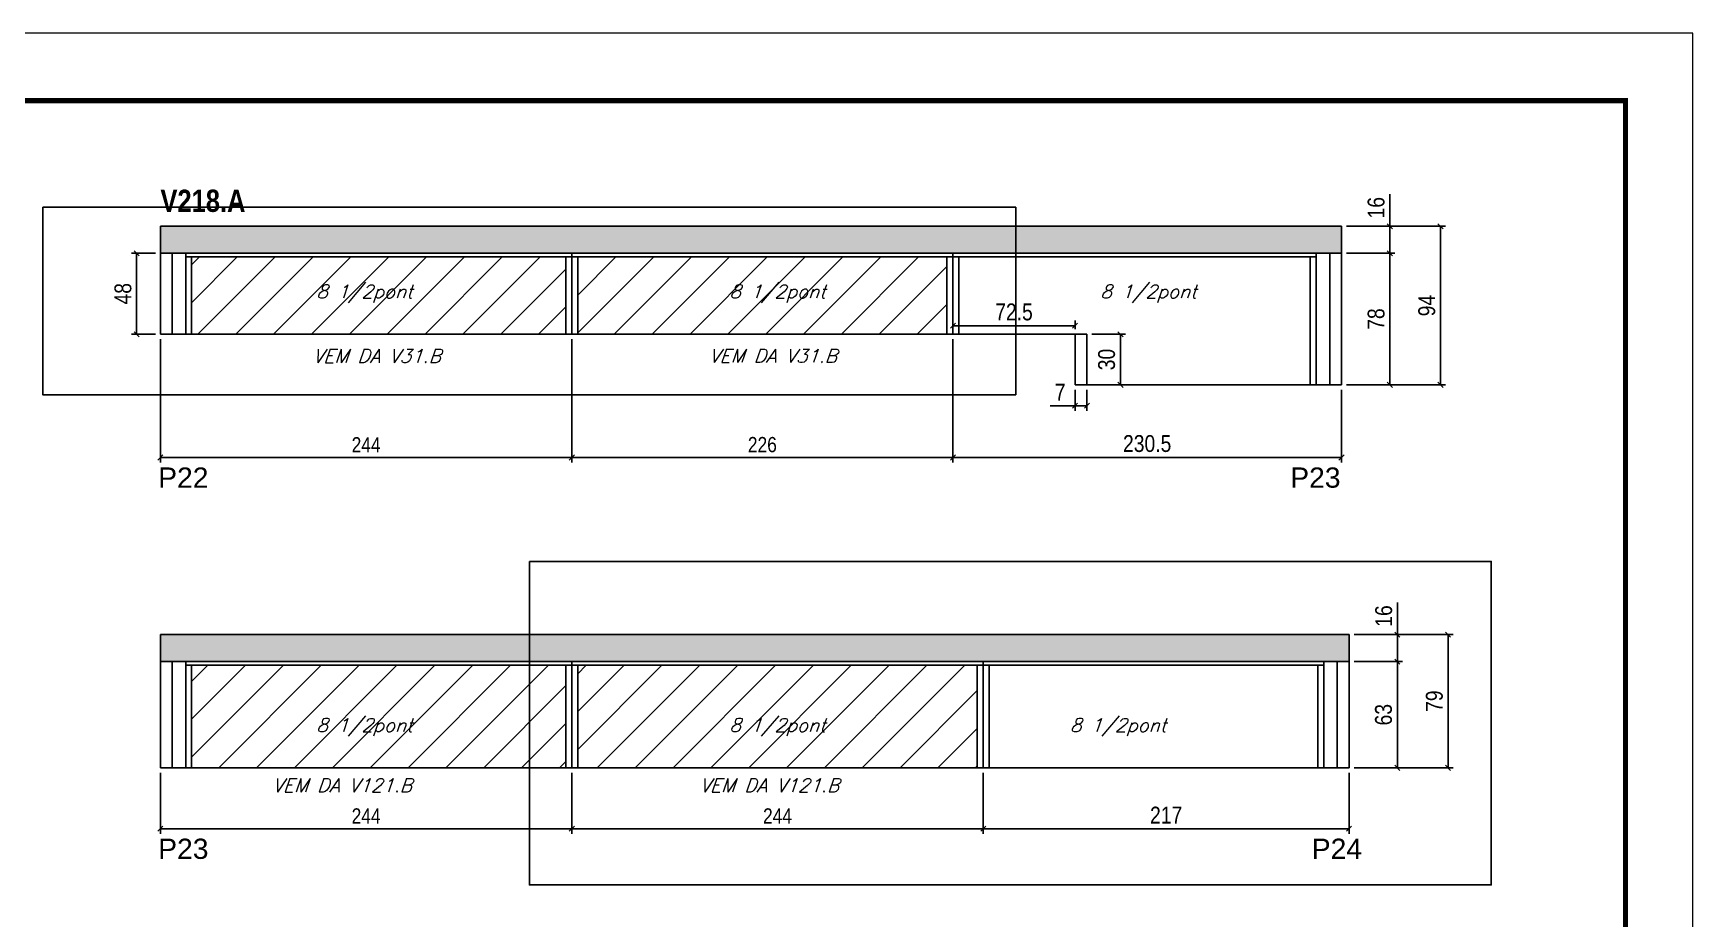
# Model space of a CAD drawing. Extents: x 2603 to 22413, y 1253 to 30260.
# Drawn here: x 7872 to 8856, y 23601 to 24126 of the extents above; entities that cross this region are included whole.
import ezdxf

# ---------------------------------------------------------------- set-up
doc = ezdxf.new("R2010")
doc.units = 0
doc.linetypes.add('DASHED', pattern=[0.75, 0.5, -0.25])
doc.linetypes.add('HIDDEN', pattern=[0.375, 0.25, -0.125])
for name, color, linetype in [('5', 5, 'Continuous'), ('COTA', 241, 'Continuous'), ('NOMENCLATURA', 7, 'Continuous'), ('Painéis', 200, 'Continuous'), ('SARR_2.2x7', 40, 'Continuous'), ('SARR_3.5x7', 81, 'Continuous'), ('texto', 7, 'Continuous')]:
    doc.layers.add(name, color=color, linetype=linetype)
for name, color, linetype, lineweight in [('Folhas', 255, 'Continuous', 9), ('Hachura', 251, 'Continuous', 9), ('SARRAFO DE PRESSAO', 251, 'DASHED', 9)]:
    doc.layers.add(name, color=color, linetype=linetype, lineweight=lineweight)
doc.styles.add('COTA TECNICA', font='techl___.ttf', dxfattribs={"height": 10})
doc.styles.add('COTA TECNICA-50', font='techl___.ttf', dxfattribs={"height": 9})
doc.styles.add('Romans', font='romans.shx')
doc.styles.get("Standard").update_dxf_attribs({"font": 'arial.ttf'})
doc.styles.add('TECNICA', font='techb___.ttf', dxfattribs={"height": 10})
doc.dimstyles.new('COTA PAINEL-50', dxfattribs={"dimtxt": 9, "dimasz": 3, "dimexe": 3, "dimexo": 3, "dimgap": 3, "dimtad": 1, "dimdec": 1, "dimzin": 12, "dimdsep": 46, "dimtxsty": 'COTA TECNICA-50', "dimblk1": 'OBLIQUE', "dimblk2": 'OBLIQUE', "dimsah": 1, "dimcen": 0.9, "dimclrd": 4, "dimclre": 4, "dimclrt": 240, "dimadec": 1, "dimazin": 3, "dimtfac": 1, "dimtdec": 1, "dimtmove": 0, "dimatfit": 3, "dimfxl": 1, "dimtolj": 1, "dimtzin": 12, "dimarcsym": 0})
doc.dimstyles.new('PAINEL', dxfattribs={"dimtxt": 10, "dimasz": 3, "dimexe": 3, "dimexo": 3, "dimgap": 3, "dimtad": 1, "dimdec": 1, "dimzin": 12, "dimdsep": 46, "dimtxsty": 'COTA TECNICA', "dimblk1": 'OBLIQUE', "dimblk2": 'OBLIQUE', "dimsah": 1, "dimcen": 0.9, "dimclrd": 4, "dimclre": 4, "dimclrt": 240, "dimadec": 1, "dimazin": 3, "dimtfac": 1, "dimtdec": 1, "dimtmove": 0, "dimatfit": 3, "dimfxl": 1, "dimtolj": 1, "dimtzin": 12, "dimarcsym": 0})
pattern_1 = [(45, (-126418.031, -5371.03), (-11.2253202, 11.2253202), [])]

# ---------------------------------------------------------------- blocks, each defined once
blk = doc.blocks.new('9999999999')
at = {"layer": 'Folhas'}
blk.add_lwpolyline([(98138.98, 34190.21), (99623.98, 34190.21), (99623.98, 35240.21), (98138.98, 35240.21)], close=True, dxfattribs=at)
at = {"layer": 'Folhas', "color": 30, "const_width": 3}
blk.add_lwpolyline([(98213.98, 34230.21), (99583.98, 34230.21), (99583.98, 35200.21), (98213.98, 35200.21)], close=True, dxfattribs=at)
blk = doc.blocks.new('_Oblique')
at = {"color": 0, "linetype": 'ByBlock', "lineweight": -2}
blk.add_line((-0.5, -0.5), (0.5, 0.5), dxfattribs=at)
blk = doc.blocks.new('*D470')
at = {"layer": 'COTA', "color": 4, "linetype": 'ByBlock', "lineweight": -2, "transparency": 16777216}
for p, q in [((8191.6, 23944.84), (8191.6, 23871.76)), ((8417.6, 23944.84), (8417.6, 23871.76)), ((8417.6, 23874.76), (8191.6, 23874.76))]:
    blk.add_line(p, q, dxfattribs=at)
at = {"layer": 'Defpoints', "color": 0, "linetype": 'ByBlock', "transparency": 16777216}
for p in [(8191.6, 23947.84), (8417.6, 23947.84), (8191.6, 23874.76)]:
    blk.add_point(p, dxfattribs=at)
at = {"layer": 'COTA', "color": 4, "linetype": 'ByBlock', "lineweight": -2, "transparency": 16777216, "xscale": 3, "yscale": 3, "zscale": 3, "rotation": 180}
blk.add_blockref('_Oblique', (8191.6, 23874.76), dxfattribs=at)
at = {"layer": 'COTA', "color": 4, "linetype": 'ByBlock', "lineweight": -2, "transparency": 16777216, "xscale": 3, "yscale": 3, "zscale": 3}
blk.add_blockref('_Oblique', (8417.6, 23874.76), dxfattribs=at)
at = {"layer": 'COTA', "color": 240, "linetype": 'ByBlock', "transparency": 16777216, "insert": (8304.6, 23882.35), "char_height": 9, "attachment_point": 5, "style": 'COTA TECNICA-50'}
blk.add_mtext('\\A1;226', dxfattribs=at)
blk = doc.blocks.new('*D2564')
at = {"layer": 'COTA', "color": 4, "linetype": 'ByBlock', "lineweight": -2, "transparency": 16777216}
for p, q in [((7947.6, 23944.84), (7947.6, 23871.76)), ((8191.6, 23944.84), (8191.6, 23871.76)), ((8191.6, 23874.76), (7947.6, 23874.76))]:
    blk.add_line(p, q, dxfattribs=at)
at = {"layer": 'Defpoints', "color": 0, "linetype": 'ByBlock', "transparency": 16777216}
for p in [(7947.6, 23947.84), (8191.6, 23947.84), (7947.6, 23874.76)]:
    blk.add_point(p, dxfattribs=at)
at = {"layer": 'COTA', "color": 4, "linetype": 'ByBlock', "lineweight": -2, "transparency": 16777216, "xscale": 3, "yscale": 3, "zscale": 3, "rotation": 180}
blk.add_blockref('_Oblique', (7947.6, 23874.76), dxfattribs=at)
at = {"layer": 'COTA', "color": 4, "linetype": 'ByBlock', "lineweight": -2, "transparency": 16777216, "xscale": 3, "yscale": 3, "zscale": 3}
blk.add_blockref('_Oblique', (8191.6, 23874.76), dxfattribs=at)
at = {"layer": 'COTA', "color": 240, "linetype": 'ByBlock', "transparency": 16777216, "insert": (8069.6, 23882.32), "char_height": 9, "attachment_point": 5, "style": 'COTA TECNICA-50'}
blk.add_mtext('\\A1;244', dxfattribs=at)
blk = doc.blocks.new('*D2565')
at = {"layer": 'COTA', "color": 4, "linetype": 'ByBlock', "lineweight": -2, "transparency": 16777216}
for p, q in [((8651.1, 23995.84), (8679.76, 23995.84)), ((8676.76, 23995.84), (8676.76, 23917.84)), ((8651.1, 23917.84), (8679.76, 23917.84))]:
    blk.add_line(p, q, dxfattribs=at)
at = {"layer": 'Defpoints', "color": 0, "linetype": 'ByBlock', "transparency": 16777216}
for p in [(8648.1, 23995.84), (8648.1, 23917.84), (8676.76, 23917.84)]:
    blk.add_point(p, dxfattribs=at)
at = {"layer": 'COTA', "color": 4, "linetype": 'ByBlock', "lineweight": -2, "transparency": 16777216, "xscale": 3, "yscale": 3, "zscale": 3}
for p, rotation in [((8676.76, 23995.84), 90), ((8676.76, 23917.84), 270)]:
    blk.add_blockref('_Oblique', p, dxfattribs=dict(at, rotation=rotation))
at = {"layer": 'COTA', "color": 240, "linetype": 'ByBlock', "transparency": 16777216, "insert": (8668.66, 23956.84), "char_height": 10, "attachment_point": 5, "rotation": 90, "style": 'COTA TECNICA'}
blk.add_mtext('\\A1;78', dxfattribs=at)
blk = doc.blocks.new('*D2566')
at = {"layer": 'COTA', "color": 4, "linetype": 'ByBlock', "lineweight": -2, "transparency": 16777216}
for p, q in [((8676.76, 24011.84), (8676.76, 24030.86)), ((8651.1, 24011.84), (8679.76, 24011.84)), ((8676.76, 23995.84), (8676.76, 24011.84)), ((8651.1, 23995.84), (8679.76, 23995.84))]:
    blk.add_line(p, q, dxfattribs=at)
at = {"layer": 'Defpoints', "color": 0, "linetype": 'ByBlock', "transparency": 16777216}
for p in [(8648.1, 24011.84), (8676.76, 24011.84), (8648.1, 23995.84)]:
    blk.add_point(p, dxfattribs=at)
at = {"layer": 'COTA', "color": 4, "linetype": 'ByBlock', "lineweight": -2, "transparency": 16777216, "xscale": 3, "yscale": 3, "zscale": 3}
for p, rotation in [((8676.76, 24011.84), 90), ((8676.76, 23995.84), 270)]:
    blk.add_blockref('_Oblique', p, dxfattribs=dict(at, rotation=rotation))
at = {"layer": 'COTA', "color": 240, "linetype": 'ByBlock', "transparency": 16777216, "insert": (8668.66, 24022.85), "char_height": 10, "attachment_point": 5, "rotation": 90, "style": 'COTA TECNICA'}
blk.add_mtext('\\A1;16', dxfattribs=at)
blk = doc.blocks.new('*D2567')
at = {"layer": 'COTA', "color": 4, "linetype": 'ByBlock', "lineweight": -2, "transparency": 16777216}
for p, q in [((8651.1, 24011.84), (8709.81, 24011.84)), ((8706.81, 23917.84), (8706.81, 24011.84)), ((8651.1, 23917.84), (8709.81, 23917.84))]:
    blk.add_line(p, q, dxfattribs=at)
at = {"layer": 'Defpoints', "color": 0, "linetype": 'ByBlock', "transparency": 16777216}
for p in [(8648.1, 24011.84), (8706.81, 24011.84), (8648.1, 23917.84)]:
    blk.add_point(p, dxfattribs=at)
at = {"layer": 'COTA', "color": 4, "linetype": 'ByBlock', "lineweight": -2, "transparency": 16777216, "xscale": 3, "yscale": 3, "zscale": 3}
for p, rotation in [((8706.81, 24011.84), 90), ((8706.81, 23917.84), 270)]:
    blk.add_blockref('_Oblique', p, dxfattribs=dict(at, rotation=rotation))
at = {"layer": 'COTA', "color": 240, "linetype": 'ByBlock', "transparency": 16777216, "insert": (8698.71, 23964.84), "char_height": 10, "attachment_point": 5, "rotation": 90, "style": 'COTA TECNICA'}
blk.add_mtext('\\A1;94', dxfattribs=at)
blk = doc.blocks.new('*D2545')
at = {"layer": 'COTA', "color": 4, "linetype": 'ByBlock', "lineweight": -2, "transparency": 16777216}
for p, q in [((8417.6, 23944.84), (8417.6, 23871.76)), ((8648.1, 23914.84), (8648.1, 23871.76)), ((8417.6, 23874.76), (8648.1, 23874.76))]:
    blk.add_line(p, q, dxfattribs=at)
at = {"layer": 'Defpoints', "color": 0, "linetype": 'ByBlock', "transparency": 16777216}
for p in [(8417.6, 23947.84), (8648.1, 23917.84), (8648.1, 23874.76)]:
    blk.add_point(p, dxfattribs=at)
at = {"layer": 'COTA', "color": 4, "linetype": 'ByBlock', "lineweight": -2, "transparency": 16777216, "xscale": 3, "yscale": 3, "zscale": 3, "rotation": 180}
blk.add_blockref('_Oblique', (8417.6, 23874.76), dxfattribs=at)
at = {"layer": 'COTA', "color": 4, "linetype": 'ByBlock', "lineweight": -2, "transparency": 16777216, "xscale": 3, "yscale": 3, "zscale": 3}
blk.add_blockref('_Oblique', (8648.1, 23874.76), dxfattribs=at)
at = {"layer": 'COTA', "color": 240, "linetype": 'ByBlock', "transparency": 16777216, "insert": (8532.85, 23882.98), "char_height": 10, "attachment_point": 5, "style": 'COTA TECNICA'}
blk.add_mtext('\\A1;230.5', dxfattribs=at)
blk = doc.blocks.new('*D2546')
at = {"layer": 'COTA', "color": 4, "linetype": 'ByBlock', "lineweight": -2, "transparency": 16777216}
for p, q in [((8490.1, 23914.84), (8490.1, 23902.44)), ((8497.1, 23914.84), (8497.1, 23902.44)), ((8490.1, 23905.44), (8475.36, 23905.44)), ((8497.1, 23905.44), (8490.1, 23905.44))]:
    blk.add_line(p, q, dxfattribs=at)
at = {"layer": 'Defpoints', "color": 0, "linetype": 'ByBlock', "transparency": 16777216}
for p in [(8490.1, 23917.84), (8497.1, 23917.84), (8490.1, 23905.44)]:
    blk.add_point(p, dxfattribs=at)
at = {"layer": 'COTA', "color": 4, "linetype": 'ByBlock', "lineweight": -2, "transparency": 16777216, "xscale": 3, "yscale": 3, "zscale": 3, "rotation": 180}
blk.add_blockref('_Oblique', (8490.1, 23905.44), dxfattribs=at)
at = {"layer": 'COTA', "color": 4, "linetype": 'ByBlock', "lineweight": -2, "transparency": 16777216, "xscale": 3, "yscale": 3, "zscale": 3}
blk.add_blockref('_Oblique', (8497.1, 23905.44), dxfattribs=at)
at = {"layer": 'COTA', "color": 240, "linetype": 'ByBlock', "transparency": 16777216, "insert": (8481.23, 23913.52), "char_height": 10, "attachment_point": 5, "style": 'COTA TECNICA'}
blk.add_mtext('\\A1;7', dxfattribs=at)
blk = doc.blocks.new('*D469')
at = {"layer": 'COTA', "color": 4, "linetype": 'ByBlock', "lineweight": -2, "transparency": 16777216}
for p, q in [((8191.6, 23687.8), (8191.6, 23651.71)), ((8435.6, 23687.8), (8435.6, 23651.71)), ((8435.6, 23654.71), (8191.6, 23654.71))]:
    blk.add_line(p, q, dxfattribs=at)
at = {"layer": 'Defpoints', "color": 0, "linetype": 'ByBlock', "transparency": 16777216}
for p in [(8191.6, 23690.8), (8435.6, 23690.8), (8191.6, 23654.71)]:
    blk.add_point(p, dxfattribs=at)
at = {"layer": 'COTA', "color": 4, "linetype": 'ByBlock', "lineweight": -2, "transparency": 16777216, "xscale": 3, "yscale": 3, "zscale": 3, "rotation": 180}
blk.add_blockref('_Oblique', (8191.6, 23654.71), dxfattribs=at)
at = {"layer": 'COTA', "color": 4, "linetype": 'ByBlock', "lineweight": -2, "transparency": 16777216, "xscale": 3, "yscale": 3, "zscale": 3}
blk.add_blockref('_Oblique', (8435.6, 23654.71), dxfattribs=at)
at = {"layer": 'COTA', "color": 240, "linetype": 'ByBlock', "transparency": 16777216, "insert": (8313.6, 23662.27), "char_height": 9, "attachment_point": 5, "style": 'COTA TECNICA-50'}
blk.add_mtext('\\A1;244', dxfattribs=at)
blk = doc.blocks.new('*D2547')
at = {"layer": 'COTA', "color": 4, "linetype": 'ByBlock', "lineweight": -2, "transparency": 16777216}
for p, q in [((7947.6, 23687.8), (7947.6, 23651.71)), ((8191.6, 23687.8), (8191.6, 23651.71)), ((8191.6, 23654.71), (7947.6, 23654.71))]:
    blk.add_line(p, q, dxfattribs=at)
at = {"layer": 'Defpoints', "color": 0, "linetype": 'ByBlock', "transparency": 16777216}
for p in [(7947.6, 23690.8), (8191.6, 23690.8), (7947.6, 23654.71)]:
    blk.add_point(p, dxfattribs=at)
at = {"layer": 'COTA', "color": 4, "linetype": 'ByBlock', "lineweight": -2, "transparency": 16777216, "xscale": 3, "yscale": 3, "zscale": 3, "rotation": 180}
blk.add_blockref('_Oblique', (7947.6, 23654.71), dxfattribs=at)
at = {"layer": 'COTA', "color": 4, "linetype": 'ByBlock', "lineweight": -2, "transparency": 16777216, "xscale": 3, "yscale": 3, "zscale": 3}
blk.add_blockref('_Oblique', (8191.6, 23654.71), dxfattribs=at)
at = {"layer": 'COTA', "color": 240, "linetype": 'ByBlock', "transparency": 16777216, "insert": (8069.6, 23662.27), "char_height": 9, "attachment_point": 5, "style": 'COTA TECNICA-50'}
blk.add_mtext('\\A1;244', dxfattribs=at)
blk = doc.blocks.new('*D2548')
at = {"layer": 'COTA', "color": 4, "linetype": 'ByBlock', "lineweight": -2, "transparency": 16777216}
for p, q in [((8435.6, 23687.8), (8435.6, 23651.71)), ((8652.6, 23687.8), (8652.6, 23651.71)), ((8435.6, 23654.71), (8652.6, 23654.71))]:
    blk.add_line(p, q, dxfattribs=at)
at = {"layer": 'Defpoints', "color": 0, "linetype": 'ByBlock', "transparency": 16777216}
for p in [(8435.6, 23690.8), (8652.6, 23690.8), (8652.6, 23654.71)]:
    blk.add_point(p, dxfattribs=at)
at = {"layer": 'COTA', "color": 4, "linetype": 'ByBlock', "lineweight": -2, "transparency": 16777216, "xscale": 3, "yscale": 3, "zscale": 3, "rotation": 180}
blk.add_blockref('_Oblique', (8435.6, 23654.71), dxfattribs=at)
at = {"layer": 'COTA', "color": 4, "linetype": 'ByBlock', "lineweight": -2, "transparency": 16777216, "xscale": 3, "yscale": 3, "zscale": 3}
blk.add_blockref('_Oblique', (8652.6, 23654.71), dxfattribs=at)
at = {"layer": 'COTA', "color": 240, "linetype": 'ByBlock', "transparency": 16777216, "insert": (8544.1, 23662.78), "char_height": 10, "attachment_point": 5, "style": 'COTA TECNICA'}
blk.add_mtext('\\A1;217', dxfattribs=at)
blk = doc.blocks.new('*D2549')
at = {"layer": 'COTA', "color": 4, "linetype": 'ByBlock', "lineweight": -2, "transparency": 16777216}
for p, q in [((8655.6, 23753.8), (8684.26, 23753.8)), ((8681.26, 23753.8), (8681.26, 23690.8)), ((8655.6, 23690.8), (8684.26, 23690.8))]:
    blk.add_line(p, q, dxfattribs=at)
at = {"layer": 'Defpoints', "color": 0, "linetype": 'ByBlock', "transparency": 16777216}
for p in [(8652.6, 23753.8), (8652.6, 23690.8), (8681.26, 23690.8)]:
    blk.add_point(p, dxfattribs=at)
at = {"layer": 'COTA', "color": 4, "linetype": 'ByBlock', "lineweight": -2, "transparency": 16777216, "xscale": 3, "yscale": 3, "zscale": 3}
for p, rotation in [((8681.26, 23753.8), 90), ((8681.26, 23690.8), 270)]:
    blk.add_blockref('_Oblique', p, dxfattribs=dict(at, rotation=rotation))
at = {"layer": 'COTA', "color": 240, "linetype": 'ByBlock', "transparency": 16777216, "insert": (8673.04, 23722.3), "char_height": 10, "attachment_point": 5, "rotation": 90, "style": 'COTA TECNICA'}
blk.add_mtext('\\A1;63', dxfattribs=at)
blk = doc.blocks.new('*D2550')
at = {"layer": 'COTA', "color": 4, "linetype": 'ByBlock', "lineweight": -2, "transparency": 16777216}
for p, q in [((8681.26, 23769.8), (8681.26, 23788.81)), ((8655.6, 23769.8), (8684.26, 23769.8)), ((8681.26, 23753.8), (8681.26, 23769.8)), ((8655.6, 23753.8), (8684.26, 23753.8))]:
    blk.add_line(p, q, dxfattribs=at)
at = {"layer": 'Defpoints', "color": 0, "linetype": 'ByBlock', "transparency": 16777216}
for p in [(8652.6, 23769.8), (8681.26, 23769.8), (8652.6, 23753.8)]:
    blk.add_point(p, dxfattribs=at)
at = {"layer": 'COTA', "color": 4, "linetype": 'ByBlock', "lineweight": -2, "transparency": 16777216, "xscale": 3, "yscale": 3, "zscale": 3}
for p, rotation in [((8681.26, 23769.8), 90), ((8681.26, 23753.8), 270)]:
    blk.add_blockref('_Oblique', p, dxfattribs=dict(at, rotation=rotation))
at = {"layer": 'COTA', "color": 240, "linetype": 'ByBlock', "transparency": 16777216, "insert": (8673.16, 23780.8), "char_height": 10, "attachment_point": 5, "rotation": 90, "style": 'COTA TECNICA'}
blk.add_mtext('\\A1;16', dxfattribs=at)
blk = doc.blocks.new('*D2551')
at = {"layer": 'COTA', "color": 4, "linetype": 'ByBlock', "lineweight": -2, "transparency": 16777216}
for p, q in [((8655.6, 23769.8), (8714.31, 23769.8)), ((8711.31, 23690.8), (8711.31, 23769.8)), ((8655.6, 23690.8), (8714.31, 23690.8))]:
    blk.add_line(p, q, dxfattribs=at)
at = {"layer": 'Defpoints', "color": 0, "linetype": 'ByBlock', "transparency": 16777216}
for p in [(8652.6, 23769.8), (8711.31, 23769.8), (8652.6, 23690.8)]:
    blk.add_point(p, dxfattribs=at)
at = {"layer": 'COTA', "color": 4, "linetype": 'ByBlock', "lineweight": -2, "transparency": 16777216, "xscale": 3, "yscale": 3, "zscale": 3}
for p, rotation in [((8711.31, 23769.8), 90), ((8711.31, 23690.8), 270)]:
    blk.add_blockref('_Oblique', p, dxfattribs=dict(at, rotation=rotation))
at = {"layer": 'COTA', "color": 240, "linetype": 'ByBlock', "transparency": 16777216, "insert": (8703.21, 23730.3), "char_height": 10, "attachment_point": 5, "rotation": 90, "style": 'COTA TECNICA'}
blk.add_mtext('\\A1;79', dxfattribs=at)
blk = doc.blocks.new('*D2636')
at = {"layer": 'COTA', "color": 4, "linetype": 'ByBlock', "lineweight": -2, "transparency": 16777216}
for p, q in [((8417.6, 23951.15), (8417.6, 23955.89)), ((8417.6, 23952.89), (8490.1, 23952.89)), ((8490.1, 23950.84), (8490.1, 23955.89))]:
    blk.add_line(p, q, dxfattribs=at)
at = {"layer": 'Defpoints', "color": 0, "linetype": 'ByBlock', "transparency": 16777216}
for p in [(8490.1, 23952.89), (8417.6, 23948.15), (8490.1, 23947.84)]:
    blk.add_point(p, dxfattribs=at)
at = {"layer": 'COTA', "color": 4, "linetype": 'ByBlock', "lineweight": -2, "transparency": 16777216, "xscale": 3, "yscale": 3, "zscale": 3, "rotation": 180}
blk.add_blockref('_Oblique', (8417.6, 23952.89), dxfattribs=at)
at = {"layer": 'COTA', "color": 4, "linetype": 'ByBlock', "lineweight": -2, "transparency": 16777216, "xscale": 3, "yscale": 3, "zscale": 3}
blk.add_blockref('_Oblique', (8490.1, 23952.89), dxfattribs=at)
at = {"layer": 'COTA', "color": 240, "linetype": 'ByBlock', "transparency": 16777216, "insert": (8453.85, 23961), "char_height": 10, "attachment_point": 5, "style": 'COTA TECNICA'}
blk.add_mtext('\\A1;72.5', dxfattribs=at)
blk = doc.blocks.new('*D2637')
at = {"layer": 'COTA', "color": 4, "linetype": 'ByBlock', "lineweight": -2, "transparency": 16777216}
for p, q in [((8500.1, 23947.84), (8520.04, 23947.84)), ((8517.04, 23947.84), (8517.04, 23917.84)), ((8500.1, 23917.84), (8520.04, 23917.84))]:
    blk.add_line(p, q, dxfattribs=at)
at = {"layer": 'Defpoints', "color": 0, "linetype": 'ByBlock', "transparency": 16777216}
for p in [(8497.1, 23947.84), (8497.1, 23917.84), (8517.04, 23917.84)]:
    blk.add_point(p, dxfattribs=at)
at = {"layer": 'COTA', "color": 4, "linetype": 'ByBlock', "lineweight": -2, "transparency": 16777216, "xscale": 3, "yscale": 3, "zscale": 3}
for p, rotation in [((8517.04, 23947.84), 90), ((8517.04, 23917.84), 270)]:
    blk.add_blockref('_Oblique', p, dxfattribs=dict(at, rotation=rotation))
at = {"layer": 'COTA', "color": 240, "linetype": 'ByBlock', "transparency": 16777216, "insert": (8508.82, 23932.84), "char_height": 10, "attachment_point": 5, "rotation": 90, "style": 'COTA TECNICA'}
blk.add_mtext('\\A1;30', dxfattribs=at)
blk = doc.blocks.new('*D1605')
at = {"layer": 'COTA', "color": 4, "linetype": 'ByBlock', "lineweight": -2, "transparency": 16777216}
for p, q in [((7944.6, 23995.84), (7930.48, 23995.84)), ((7933.48, 23947.84), (7933.48, 23995.84)), ((7944.6, 23947.84), (7930.48, 23947.84))]:
    blk.add_line(p, q, dxfattribs=at)
at = {"layer": 'Defpoints', "color": 0, "linetype": 'ByBlock', "transparency": 16777216}
for p in [(7933.48, 23995.84), (7947.6, 23995.84), (7947.6, 23947.84)]:
    blk.add_point(p, dxfattribs=at)
at = {"layer": 'COTA', "color": 4, "linetype": 'ByBlock', "lineweight": -2, "transparency": 16777216, "xscale": 3, "yscale": 3, "zscale": 3}
for p, rotation in [((7933.48, 23995.84), 90), ((7933.48, 23947.84), 270)]:
    blk.add_blockref('_Oblique', p, dxfattribs=dict(at, rotation=rotation))
at = {"layer": 'COTA', "color": 240, "linetype": 'ByBlock', "transparency": 16777216, "insert": (7925.39, 23971.84), "char_height": 10, "attachment_point": 5, "rotation": 90, "style": 'COTA TECNICA'}
blk.add_mtext('\\A1;48', dxfattribs=at)

msp = doc.modelspace()

# ---------------------------------------------------------------- hatches: boundary and pattern name
at = {"layer": 'COTA', "linetype": 'ByBlock'}
h = msp.add_hatch(dxfattribs=at)
h.set_pattern_fill('AR-CONC', color=256, scale=0.03)
h.set_pattern_definition([(50, (-124733.9774, -8642.139), (5.46554007, -0.47817257), [0.5715, -6.2865]), (355, (-124733.9774, -8642.139), (-1.05730264, 5.73170536), [0.4572, -5.02921753]), (100.4514447, (-124733.522, -8642.1787), (4.40823741, 5.25353256), [0.48570026, -5.34270734]), (46.1842, (-124733.9774, -8640.615), (8.13237123, -1.26126984), [0.85725, -9.42975]), (96.6355576, (-124733.3, -8640.72), (7.122124, 7.42278374), [0.7285507, -8.01406824]), (351.184151, (-124733.977, -8640.615), (7.122124, 7.42278374), [0.685799, -7.54379196]), (21, (-124733.2154, -8640.996), (4.54843174, -3.06795595), [0.5715, -6.2865]), (326, (-124733.2154, -8640.996), (1.85406085, 5.52563898), [0.4572, -5.0292]), (71.451445, (-124732.8363, -8641.2515), (6.40249258, 2.45768307), [0.48570026, -5.34269813]), (37.5, (-124733.9774, -8642.1388), (0.092658098, 2.536651166), [0, -4.96824, 0, -5.1054, 0, -5.04825]), (7.5, (-124733.9774, -8642.1388), (2.004589875, 3.005417245), [0, -2.91084, 0, -4.85394, 0, -1.92405]), (327.5, (-124735.6766, -8642.1388), (4.067717855, -0.17186232), [0, -1.905, 0, -5.9436, 0, -7.8867]), (317.5, (-124736.4386, -8642.139), (4.44387544, 0.76279473), [0, -2.4765, 0, -3.94716, 0, -5.6007])])
h.paths.add_polyline_path([(7947.6, 24011.84), (7947.6, 23995.84), (8648.1, 23995.84), (8648.1, 24011.84)])
h = msp.add_hatch(dxfattribs=at)
h.set_pattern_fill('AR-CONC', color=256, scale=0.03)
h.set_pattern_definition([(50, (-124760.9774, -8884.186), (5.46554007, -0.47817257), [0.5715, -6.2865]), (355, (-124760.9774, -8884.186), (-1.05730264, 5.73170536), [0.4572, -5.02921753]), (100.4514447, (-124760.522, -8884.226), (4.40823741, 5.25353256), [0.48570026, -5.34270734]), (46.1842, (-124760.9774, -8882.662), (8.13237123, -1.26126984), [0.85725, -9.42975]), (96.6355576, (-124760.3, -8882.767), (7.122124, 7.42278374), [0.7285507, -8.01406824]), (351.184151, (-124760.977, -8882.662), (7.122124, 7.42278374), [0.685799, -7.54379196]), (21, (-124760.2154, -8883.043), (4.54843174, -3.06795595), [0.5715, -6.2865]), (326, (-124760.2154, -8883.043), (1.85406085, 5.52563898), [0.4572, -5.0292]), (71.451445, (-124759.8363, -8883.2986), (6.40249258, 2.45768307), [0.48570026, -5.34269813]), (37.5, (-124760.9774, -8884.186), (0.092658098, 2.536651166), [0, -4.96824, 0, -5.1054, 0, -5.04825]), (7.5, (-124760.9774, -8884.186), (2.004589875, 3.005417245), [0, -2.91084, 0, -4.85394, 0, -1.92405]), (327.5, (-124762.6766, -8884.186), (4.067717855, -0.17186232), [0, -1.905, 0, -5.9436, 0, -7.8867]), (317.5, (-124763.4386, -8884.186), (4.44387544, 0.76279473), [0, -2.4765, 0, -3.94716, 0, -5.6007])])
h.paths.add_polyline_path([(7947.6, 23769.8), (7947.6, 23753.8), (8652.6, 23753.8), (8652.6, 23769.8)])
at = {"layer": 'Hachura', "linetype": 'ByBlock'}
h = msp.add_hatch(dxfattribs=at)
h.set_pattern_fill('ANSI31', color=256, scale=5)
h.set_pattern_definition(pattern_1)
h.paths.add_polyline_path([(7966.1, 23993.64), (7966.1, 23947.84), (8188.1, 23947.84), (8188.1, 23993.64)])
h.paths.add_polyline_path([(8414.1, 23947.84), (8414.1, 23993.64), (8195.1, 23993.64), (8195.1, 23947.84)])
h = msp.add_hatch(dxfattribs=at)
h.set_pattern_fill('ANSI31', color=256, scale=5)
h.set_pattern_definition(pattern_1)
h.paths.add_polyline_path([(7966.1, 23690.8), (8188.1, 23690.8), (8188.1, 23751.6), (7966.1, 23751.6)])
h.paths.add_polyline_path([(8432.1, 23690.8), (8432.1, 23751.6), (8195.1, 23751.6), (8195.1, 23690.8)])

# ---------------------------------------------------------------- linework, layer by layer
at = {"layer": 'COTA', "linetype": 'ByBlock'}
for p, q in [((8648.1, 24011.84), (7947.6, 24011.84)), ((7947.6, 24011.84), (7947.6, 23995.84)), ((8648.1, 24011.84), (8648.1, 23995.84)), ((8490.1, 23947.84), (8497.1, 23947.84)), ((8652.6, 23769.8), (7947.6, 23769.8)), ((7947.6, 23769.8), (7947.6, 23753.8)), ((8652.6, 23769.8), (8652.6, 23753.8))]:
    msp.add_line(p, q, dxfattribs=at)
at = {"layer": 'COTA'}
for points in [[(7877.78, 24023.11), (8454.93, 24023.11), (8454.93, 23911.99), (7877.78, 23911.99)], [(8166.4, 23813.16), (8736.95, 23813.16), (8736.95, 23621.4), (8166.4, 23621.4)]]:
    msp.add_lwpolyline(points, close=True, dxfattribs=at)
at = {"layer": 'Painéis', "linetype": 'Continuous'}
for p, q in [((7947.6, 23995.84), (7947.6, 23947.84)), ((8648.1, 23995.84), (7947.6, 23995.84)), ((8191.6, 23947.84), (8191.6, 23995.84)), ((8417.6, 23947.84), (8417.6, 23995.84)), ((8648.1, 23917.84), (8648.1, 23995.84)), ((7947.6, 23947.84), (8490.1, 23947.84)), ((8490.1, 23917.84), (8490.1, 23947.84)), ((8490.1, 23917.84), (8648.1, 23917.84)), ((7947.6, 23753.8), (7947.6, 23690.8)), ((8652.6, 23753.8), (7947.6, 23753.8)), ((8191.6, 23690.8), (8191.6, 23753.8)), ((8435.6, 23690.8), (8435.6, 23753.8)), ((8652.6, 23690.8), (8652.6, 23753.8)), ((7947.6, 23690.8), (8652.6, 23690.8))]:
    msp.add_line(p, q, dxfattribs=at)
at = {"layer": 'SARR_2.2x7', "linetype": 'Continuous'}
for p, q in [((7954.6, 23995.84), (7954.6, 23947.84)), ((8191.6, 23993.64), (7962.6, 23993.64)), ((8417.6, 23993.64), (8191.6, 23993.64)), ((8633.1, 23993.64), (8417.6, 23993.64)), ((8641.1, 23995.84), (8641.1, 23917.84)), ((7954.6, 23753.8), (7954.6, 23690.8)), ((8645.6, 23753.8), (8645.6, 23690.8)), ((8191.6, 23751.6), (7962.6, 23751.6)), ((8435.6, 23751.6), (8191.6, 23751.6)), ((8637.6, 23751.6), (8435.6, 23751.6))]:
    msp.add_line(p, q, dxfattribs=at)
at = {"layer": 'SARR_2.2x7', "linetype": 'HIDDEN'}
msp.add_line((8497.1, 23947.84), (8497.1, 23917.84), dxfattribs=at)
at = {"layer": 'SARR_3.5x7'}
for p, q in [((7962.6, 23995.84), (7962.6, 23947.84)), ((7966.1, 23993.64), (7966.1, 23947.84)), ((8188.1, 23993.64), (8188.1, 23947.84)), ((8195.1, 23993.64), (8195.1, 23947.84)), ((8414.1, 23993.64), (8414.1, 23947.84)), ((8421.1, 23993.64), (8421.1, 23947.84)), ((8629.6, 23993.64), (8629.6, 23917.84)), ((8633.1, 23995.84), (8633.1, 23917.84)), ((7962.6, 23753.8), (7962.6, 23690.8)), ((8637.6, 23753.8), (8637.6, 23690.8)), ((7966.1, 23751.6), (7966.1, 23690.8)), ((8188.1, 23751.6), (8188.1, 23690.8)), ((8195.1, 23751.6), (8195.1, 23690.8)), ((8432.1, 23751.6), (8432.1, 23690.8)), ((8439.1, 23751.6), (8439.1, 23690.8)), ((8634.1, 23751.6), (8634.1, 23690.8))]:
    msp.add_line(p, q, dxfattribs=at)

# ---------------------------------------------------------------- block references
at = {"layer": 'SARRAFO DE PRESSAO', "color": 6, "linetype": 'ByBlock'}
msp.add_blockref('9999999999', (-90767.51, -11113.91), dxfattribs=at)

# ---------------------------------------------------------------- texts
at = {"layer": '5', "linetype": 'Continuous'}
for s, p in [('P22', (7946.27, 23856.86)), ('P23', (8617.7, 23856.86)), ('P23', (7946.27, 23636.81)), ('P24', (8630.47, 23636.81))]:
    msp.add_text(s, height=12, rotation=359.99996, dxfattribs=at).set_placement(p)
at = {"layer": 'NOMENCLATURA', "style": 'TECNICA'}
msp.add_text('V218.A', height=13.2, dxfattribs=at).set_placement((7947.6, 24020.36))
at = {"layer": 'texto', "color": 2, "char_height": 8, "attachment_point": 5, "style": 'Romans'}
for s, insert in [('{\\Q19;\\C256;8 1/2pont}', (8068.6, 23971.84)), ('{\\Q19;\\C256;8 1/2pont}', (8313.6, 23971.84)), ('{\\Q19;\\C256;8 1/2pont}', (8533.6, 23971.84)), ('{\\Q19;\\C256;VEM DA V31.B}', (8075.85, 23934.97)), ('{\\Q19;\\C256;VEM DA V31.B}', (8310.85, 23935)), ('{\\Q19;\\C256;8 1/2pont}', (8068.6, 23714.8)), ('{\\Q19;\\C256;8 1/2pont}', (8313.6, 23714.8)), ('{\\Q19;\\C256;8 1/2pont}', (8515.6, 23714.8)), ('{\\Q19;\\C256;VEM DA V121.B}', (8055.33, 23680.46)), ('{\\Q19;\\C256;VEM DA V121.B}', (8308.66, 23680.46))]:
    msp.add_mtext(s, dxfattribs=dict(at, insert=insert))

# ---------------------------------------------------------------- dimensions: what is measured, and where the dimension line sits
at = {"layer": 'COTA', "linetype": 'ByBlock'}
for base, p1, p2, picture, middle in [((8676.76, 24011.84), (8648.1, 23995.84), (8648.1, 24011.84), '*D2566', (8668.66, 24022.85)), ((8706.81, 24011.84), (8648.1, 23917.84), (8648.1, 24011.84), '*D2567', (8698.71, 23964.84)), ((7933.48, 23995.84), (7947.6, 23947.84), (7947.6, 23995.84), '*D1605', (7925.39, 23971.84)), ((8676.76, 23917.84), (8648.1, 23995.84), (8648.1, 23917.84), '*D2565', (8668.66, 23956.84)), ((8517.04, 23917.84), (8497.1, 23947.84), (8497.1, 23917.84), '*D2637', (8508.82, 23932.84)), ((8681.26, 23769.8), (8652.6, 23753.8), (8652.6, 23769.8), '*D2550', (8673.16, 23780.8)), ((8711.31, 23769.8), (8652.6, 23690.8), (8652.6, 23769.8), '*D2551', (8703.21, 23730.3)), ((8681.26, 23690.8), (8652.6, 23753.8), (8652.6, 23690.8), '*D2549', (8673.04, 23722.3))]:
    dim = msp.add_linear_dim(base=base, p1=p1, p2=p2, angle=90, dimstyle='PAINEL', dxfattribs=at)
    dim.commit()
    dim.dimension.update_dxf_attribs({"geometry": picture, "text_midpoint": middle})
for base, p1, p2, picture, middle in [((8490.1, 23952.89), (8417.6, 23948.15), (8490.1, 23947.84), '*D2636', (8453.85, 23961)), ((8648.1, 23874.76), (8417.6, 23947.84), (8648.1, 23917.84), '*D2545', (8532.85, 23882.98)), ((8490.1, 23905.44), (8497.1, 23917.84), (8490.1, 23917.84), '*D2546', (8481.23, 23913.52)), ((8652.6, 23654.71), (8435.6, 23690.8), (8652.6, 23690.8), '*D2548', (8544.1, 23662.78))]:
    dim = msp.add_linear_dim(base=base, p1=p1, p2=p2, dimstyle='PAINEL', dxfattribs=at)
    dim.commit()
    dim.dimension.update_dxf_attribs({"geometry": picture, "text_midpoint": middle})
for base, p1, p2, picture, middle in [((7947.6, 23874.76), (8191.6, 23947.84), (7947.6, 23947.84), '*D2564', (8069.6, 23882.32)), ((7947.6, 23654.71), (8191.6, 23690.8), (7947.6, 23690.8), '*D2547', (8069.6, 23662.27))]:
    dim = msp.add_linear_dim(base=base, p1=p1, p2=p2, angle=180, dimstyle='COTA PAINEL-50', override={"dimarcsym": 1}, dxfattribs=at)
    dim.commit()
    dim.dimension.update_dxf_attribs({"geometry": picture, "text_midpoint": middle})
for base, p1, p2, picture, middle in [((8191.6, 23874.76), (8417.6, 23947.84), (8191.6, 23947.84), '*D470', (8304.6, 23882.35)), ((8191.6, 23654.71), (8435.6, 23690.8), (8191.6, 23690.8), '*D469', (8313.6, 23662.27))]:
    dim = msp.add_linear_dim(base=base, p1=p1, p2=p2, dimstyle='COTA PAINEL-50', override={"dimarcsym": 1}, dxfattribs=at)
    dim.commit()
    dim.dimension.update_dxf_attribs({"geometry": picture, "text_midpoint": middle})

doc.saveas('drawing.dxf')
